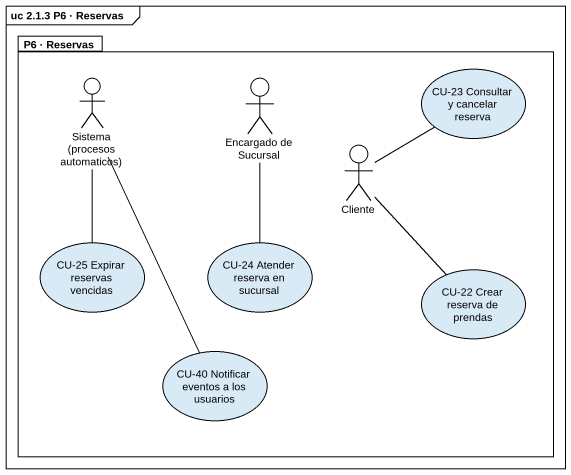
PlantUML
@startuml
mainframe uc 2.1.3 P6 · Reservas
package "P6 · Reservas" as P6_Reservas {
  actor "Sistema (procesos automaticos)" as Sistema_procesos_automaticos
  actor "Encargado de Sucursal" as Encargado_de_Sucursal
  usecase "CU-23 Consultar y cancelar reserva" as CU_23_Consultar_y_cancelar
  actor Cliente
  usecase "CU-25 Expirar reservas vencidas" as CU_25_Expirar_reservas
  usecase "CU-24 Atender reserva en sucursal" as CU_24_Atender_reserva_en
  usecase "CU-22 Crear reserva de prendas" as CU_22_Crear_reserva_de
  usecase "CU-40 Notificar eventos a los usuarios" as CU_40_Notificar_eventos_a
}
Sistema_procesos_automaticos -- CU_25_Expirar_reservas
Sistema_procesos_automaticos -- CU_40_Notificar_eventos_a
Encargado_de_Sucursal -- CU_24_Atender_reserva_en
Cliente -up- CU_23_Consultar_y_cancelar
Cliente -- CU_22_Crear_reserva_de
@enduml
